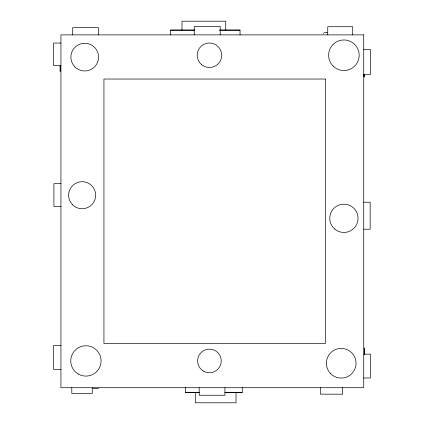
<?xml version="1.0" encoding="UTF-8"?>
<svg xmlns="http://www.w3.org/2000/svg" width="424" height="424" viewBox="0 0 424 424"><rect width="100%" height="100%" fill="white"/><g stroke="black" fill="none" stroke-linecap="round" stroke-linejoin="round"><path stroke-width="0.64" d="M194.616 30.056L170.591 30.056L170.591 34.879M219.531 30.056L240.037 30.056L240.037 34.879M170.591 30.178L194.399 30.178M219.531 30.178L240.037 30.178M324.063 32.643L327.434 32.643M323.3 33.618L323.719 33.618M60.939 43.052L53.641 43.052L53.641 65.678L60.939 65.678M363.728 49.566L370.396 49.566L370.396 74.518L363.728 74.518M60.939 183.619L53.912 183.619L53.912 206.403L60.939 206.403M363.728 202.211L370.157 202.211L370.157 229.214L363.728 229.214M60.939 345.459L53.583 345.459L53.583 369.399L60.939 369.399M363.728 354.146L370.417 354.146L370.417 377.991L363.728 377.991M92.951 388.469L98.638 388.469M185.309 392.301L199.216 392.301M225.054 392.301L242.274 392.301M199.317 392.433L185.309 392.433L185.309 387.287M225.054 392.433L242.274 392.433L242.274 387.287M364.651 348.449L364.651 354.469M364.476 347.919L364.476 354.273M364.274 74.147L364.274 76.988M363.967 75L363.967 76.755M352.715 34.879L352.715 26.717L327.757 26.717L327.757 34.879M342.65 387.716L342.65 394.177L320.454 394.177L320.454 387.716M236.03 392.433L236.03 402.8L195.294 402.8L195.294 392.433M225.748 30.056L225.748 21.2L181.991 21.2L181.991 30.056M224.937 387.716L224.937 395.242L199.174 395.242L199.174 387.716M220.199 34.879L220.199 26.415L194.229 26.415L194.229 34.879M98.437 34.879L98.437 27.666L72.7 27.666L72.7 34.879M92.252 387.716L92.252 393.456L71.799 393.456L71.799 387.716M60.409 65.704L60.409 71.243M60.044 65.757L60.044 71.349M363.728 34.879L60.939 34.879L60.939 387.716L363.728 387.716L363.728 34.879M325.441 79.034L103.938 79.034L103.938 343.466L325.441 343.466L325.441 79.034M201.755 64.787A12.238 12.238 0 0 0 221.524 57.129A12.238 12.238 0 0 0 205.004 43.842A12.238 12.238 0 0 0 201.755 64.787M72.557 204.781A13.531 13.531 0 0 0 95.188 198.718A13.531 13.531 0 0 0 78.62 182.15A13.531 13.531 0 0 0 72.557 204.781M78.329 374.069A15.179 15.179 0 0 0 101.098 360.925A15.179 15.179 0 0 0 78.329 347.781A15.179 15.179 0 0 0 78.329 374.069M203.525 371.148A11.808 11.808 0 0 0 221.233 360.925A11.808 11.808 0 0 0 203.525 350.701A11.808 11.808 0 0 0 203.525 371.148M330.72 373.73A14.84 14.84 0 0 0 355.545 367.078A14.84 14.84 0 0 0 337.371 348.91A14.84 14.84 0 0 0 330.72 373.73M334.631 228.992A14.14 14.14 0 0 0 357.782 221.005A14.14 14.14 0 0 0 339.29 204.946A14.14 14.14 0 0 0 334.631 228.992M333.094 66.059A15.285 15.285 0 0 0 358.667 59.206A15.285 15.285 0 0 0 339.942 40.487A15.285 15.285 0 0 0 333.094 66.059M74.931 66.918A13.849 13.849 0 0 0 98.098 60.712A13.849 13.849 0 0 0 81.138 43.752A13.849 13.849 0 0 0 74.931 66.918"/></g></svg>
